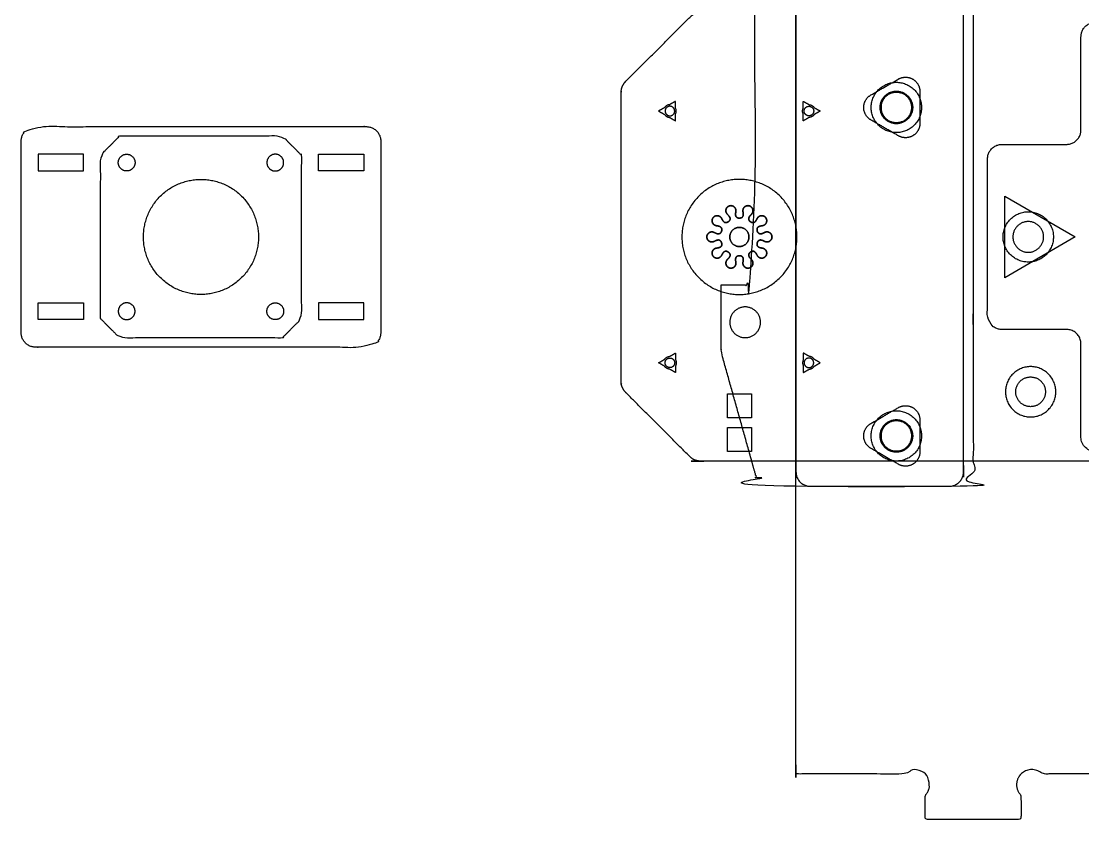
# Model space of a CAD drawing. Header units: millimetres. Extents: x -5 to 580, y 325 to 896.
# Drawn here: x -4.7 to 216.8, y 389.4 to 558 of the extents above; entities that cross this region are included whole.
import ezdxf

# ---------------------------------------------------------------- set-up
doc = ezdxf.new("R2010")
doc.units = ezdxf.units.MM
doc.header["$MEASUREMENT"] = 0
for name, color, linetype, true_color in [('Machine bed', 18, 'Continuous', 0x000000), ('Motor plates', 18, 'Continuous', 0x000000), ('X foundation', 18, 'Continuous', 0x000000), ('X plate', 18, 'Continuous', 0x000000), ('Y foundations', 18, 'Continuous', 0x000000), ('Y plates', 18, 'Continuous', 0x000000)]:
    doc.layers.add(name, color=color, linetype=linetype, true_color=true_color)

msp = doc.modelspace()

# ---------------------------------------------------------------- linework, layer by layer
at = {"layer": 'Machine bed'}
for points, weights, knots in [([(279.9, 401), (282.13, 403.23), (284.35, 401), (350, 401), (415.65, 401), (417.87, 403.23), (420.1, 401), (422.33, 398.77), (420.1, 396.55), (420.1, 394.27), (420.1, 392), (420.1, 391.5), (420.6, 391.5), (425.1, 391.5), (439.6, 391.5), (440.1, 391.5), (440.1, 392), (440.1, 394.27), (440.1, 396.55), (437.87, 398.77), (440.1, 401), (442.33, 403.23), (444.55, 401), (468.1, 401), (491.65, 401), (493.87, 403.23), (496.1, 401), (498.33, 398.77), (496.1, 396.55), (496.1, 394.27), (496.1, 392), (496.1, 391.5), (496.6, 391.5), (511.1, 391.5), (515.6, 391.5), (516.1, 391.5), (516.1, 392), (516.1, 394.27), (516.1, 396.55), (513.87, 398.77), (516.1, 401), (518.33, 403.23), (520.55, 401), (525.8, 401), (543.05, 401), (543.05, 645.5), (543.05, 890), (543.05, 893), (540.05, 893), (350, 893), (159.95, 893), (156.95, 893), (156.95, 890), (156.95, 645.5), (156.95, 401), (162.2, 401), (179.45, 401), (181.67, 403.23), (183.9, 401), (186.13, 398.77), (183.9, 396.55), (183.9, 394.27), (183.9, 392), (183.9, 391.5), (184.4, 391.5), (188.9, 391.5), (203.4, 391.5), (203.9, 391.5), (203.9, 392), (203.9, 394.27), (203.9, 396.55), (201.67, 398.77), (203.9, 401), (206.13, 403.23), (208.35, 401), (231.9, 401), (255.45, 401), (257.67, 403.23), (259.9, 401), (262.13, 398.77), (259.9, 396.55), (259.9, 394.27), (259.9, 392), (259.9, 391.5), (260.4, 391.5), (274.9, 391.5), (279.4, 391.5), (279.9, 391.5), (279.9, 392), (279.9, 394.27), (279.9, 396.55), (277.67, 398.77), (279.9, 401)], [1, 0.707106781187, 1, 1, 1, 0.707106781187, 1, 0.707106781187, 1, 1, 1, 0.707106781184, 1, 1, 1, 0.707106781187, 1, 1, 1, 0.707106781187, 1, 0.707106781187, 1, 1, 1, 0.707106781187, 1, 0.707106781187, 1, 1, 1, 0.707106781183, 1, 1, 1, 0.707106781179, 1, 1, 1, 0.707106781187, 1, 0.707106781187, 1, 1, 1, 1, 1, 0.707106781187, 1, 1, 1, 0.707106781187, 1, 1, 1, 1, 1, 0.707106781187, 1, 0.707106781187, 1, 1, 1, 0.707106781187, 1, 1, 1, 0.707106781188, 1, 1, 1, 0.707106781187, 1, 0.707106781187, 1, 1, 1, 0.707106781187, 1, 0.707106781187, 1, 1, 1, 0.707106781187, 1, 1, 1, 0.707106781181, 1, 1, 1, 0.707106781187, 1], [0, 0, 0, 4.948008, 4.948008, 112.238463, 112.238463, 117.186471, 117.186471, 122.13448, 122.13448, 122.870879, 122.870879, 123.656278, 123.656278, 129.769078, 129.769078, 130.554476, 130.554476, 131.290875, 131.290875, 136.238884, 136.238884, 141.186892, 141.186892, 232.277347, 232.277347, 237.225355, 237.225355, 242.173364, 242.173364, 242.909763, 242.909763, 243.695161, 243.695161, 249.807961, 249.807961, 250.593359, 250.593359, 251.329759, 251.329759, 256.277767, 256.277767, 261.225776, 261.225776, 271.722326, 271.722326, 701.08818, 701.08818, 705.800569, 705.800569, 1085.903215, 1085.903215, 1090.615604, 1090.615604, 1519.981457, 1519.981457, 1530.478008, 1530.478008, 1535.426016, 1535.426016, 1540.374025, 1540.374025, 1541.110424, 1541.110424, 1541.895822, 1541.895822, 1548.008622, 1548.008622, 1548.79402, 1548.79402, 1549.53042, 1549.53042, 1554.478428, 1554.478428, 1559.426437, 1559.426437, 1650.516891, 1650.516891, 1655.4649, 1655.4649, 1660.412908, 1660.412908, 1661.149308, 1661.149308, 1661.934706, 1661.934706, 1668.047506, 1668.047506, 1668.832904, 1668.832904, 1669.569304, 1669.569304, 1674.517312, 1674.517312, 1674.517312]), ([(172.58, 542.6), (171.08, 541.73), (171.08, 540), (171.08, 538.27), (172.58, 537.4), (175.45, 535.75), (178.31, 534.09), (179.81, 533.23), (181.31, 534.09), (182.81, 534.96), (182.81, 536.69), (182.81, 540), (182.81, 543.31), (182.81, 545.04), (181.31, 545.91), (179.81, 546.77), (178.31, 545.91), (175.45, 544.25), (172.58, 542.6)], [1, 0.866025403784, 1, 0.866025403784, 1, 1, 1, 0.866025403784, 1, 0.866025403784, 1, 1, 1, 0.866025403784, 1, 0.866025403784, 1, 1, 1], [0, 0, 0, 3.141593, 3.141593, 6.283185, 6.283185, 12.395289, 12.395289, 15.536881, 15.536881, 18.678474, 18.678474, 24.790578, 24.790578, 27.93217, 27.93217, 31.073763, 31.073763, 37.185866, 37.185866, 37.185866]), ([(174.5, 540), (174.5, 536.6), (177.9, 536.6), (181.3, 536.6), (181.3, 540), (181.3, 543.4), (177.9, 543.4), (174.5, 543.4), (174.5, 540)], [1, 0.707106781187, 1, 0.707106781187, 1, 0.707106781187, 1, 0.707106781187, 1], [-20.106193, -20.106193, -20.106193, -15.079645, -15.079645, -10.053096, -10.053096, -5.026548, -5.026548, 0, 0, 0]), ([(172.58, 474.1), (171.08, 473.23), (171.08, 471.5), (171.08, 469.77), (172.58, 468.9), (175.45, 467.25), (178.31, 465.59), (179.81, 464.73), (181.31, 465.59), (182.81, 466.46), (182.81, 468.19), (182.81, 471.5), (182.81, 474.81), (182.81, 476.54), (181.31, 477.41), (179.81, 478.27), (178.31, 477.41), (175.45, 475.75), (172.58, 474.1)], [1, 0.866025403784, 1, 0.866025403784, 1, 1, 1, 0.866025403784, 1, 0.866025403784, 1, 1, 1, 0.866025403784, 1, 0.866025403784, 1, 1, 1], [0, 0, 0, 3.141593, 3.141593, 6.283185, 6.283185, 12.395289, 12.395289, 15.536881, 15.536881, 18.678474, 18.678474, 24.790578, 24.790578, 27.93217, 27.93217, 31.073763, 31.073763, 37.185866, 37.185866, 37.185866]), ([(174.5, 471.5), (174.5, 468.1), (177.9, 468.1), (181.3, 468.1), (181.3, 471.5), (181.3, 474.9), (177.9, 474.9), (174.5, 474.9), (174.5, 471.5)], [1, 0.707106781187, 1, 0.707106781187, 1, 0.707106781187, 1, 0.707106781187, 1], [-20.106193, -20.106193, -20.106193, -15.079645, -15.079645, -10.053096, -10.053096, -5.026548, -5.026548, 0, 0, 0])]:
    msp.add_rational_spline(points, weights, degree=2, knots=knots, dxfattribs=at)
at = {"layer": 'Motor plates'}
for points in [[(-1.18, 526.75), (8.32, 526.75), (8.32, 530.25), (-1.18, 530.25)], [(66.82, 526.75), (57.32, 526.75), (57.32, 530.25), (66.82, 530.25)], [(-1.18, 499.25), (8.32, 499.25), (8.32, 495.75), (-1.18, 495.75)], [(66.82, 499.25), (57.32, 499.25), (57.32, 495.75), (66.82, 495.75)]]:
    msp.add_lwpolyline(points, close=True, dxfattribs=at)
for points, weights, knots in [([(-4.68, 493), (-4.68, 490), (-1.68, 490), (32.82, 490), (67.32, 490), (70.32, 490), (70.32, 493), (70.32, 513), (70.32, 533), (70.32, 536), (67.32, 536), (32.82, 536), (-1.68, 536), (-4.68, 536), (-4.68, 533), (-4.68, 513), (-4.68, 493)], [1, 0.707106781187, 1, 1, 1, 0.707106781187, 1, 1, 1, 0.707106781187, 1, 1, 1, 0.707106781187, 1, 1, 1], [0, 0, 0, 4.712389, 4.712389, 66.352389, 66.352389, 71.064778, 71.064778, 111.064778, 111.064778, 115.777167, 115.777167, 177.417167, 177.417167, 182.129556, 182.129556, 222.129556, 222.129556, 222.129556]), ([(19.07, 528.5), (19.07, 530.25), (17.32, 530.25), (15.57, 530.25), (15.57, 528.5), (15.57, 526.75), (17.32, 526.75), (19.07, 526.75), (19.07, 528.5)], [1, 0.707106781187, 1, 0.707106781187, 1, 0.707106781187, 1, 0.707106781187, 1], [0, 0, 0, 4.806637, 4.806637, 9.613274, 9.613274, 14.41991, 14.41991, 19.226547, 19.226547, 19.226547]), ([(46.57, 528.5), (46.57, 530.25), (48.32, 530.25), (50.07, 530.25), (50.07, 528.5), (50.07, 526.75), (48.32, 526.75), (46.57, 526.75), (46.57, 528.5)], [1, 0.707106781187, 1, 0.707106781187, 1, 0.707106781187, 1, 0.707106781187, 1], [0, 0, 0, 4.806637, 4.806637, 9.613274, 9.613274, 14.41991, 14.41991, 19.226547, 19.226547, 19.226547]), ([(44.82, 513), (44.82, 525), (32.82, 525), (20.82, 525), (20.82, 513), (20.82, 501), (32.82, 501), (44.82, 501), (44.82, 513)], [1, 0.707106781187, 1, 0.707106781187, 1, 0.707106781187, 1, 0.707106781187, 1], [0, 0, 0, 18.849556, 18.849556, 37.699112, 37.699112, 56.548668, 56.548668, 75.398224, 75.398224, 75.398224]), ([(19.07, 497.5), (19.07, 495.75), (17.32, 495.75), (15.57, 495.75), (15.57, 497.5), (15.57, 499.25), (17.32, 499.25), (19.07, 499.25), (19.07, 497.5)], [1, 0.707106781187, 1, 0.707106781187, 1, 0.707106781187, 1, 0.707106781187, 1], [0, 0, 0, 4.806637, 4.806637, 9.613274, 9.613274, 14.41991, 14.41991, 19.226547, 19.226547, 19.226547]), ([(46.57, 497.5), (46.57, 495.75), (48.32, 495.75), (50.07, 495.75), (50.07, 497.5), (50.07, 499.25), (48.32, 499.25), (46.57, 499.25), (46.57, 497.5)], [1, 0.707106781187, 1, 0.707106781187, 1, 0.707106781187, 1, 0.707106781187, 1], [0, 0, 0, 4.806637, 4.806637, 9.613274, 9.613274, 14.41991, 14.41991, 19.226547, 19.226547, 19.226547])]:
    msp.add_rational_spline(points, weights, degree=2, knots=knots, dxfattribs=at)
msp.add_open_spline([(11.82, 496), (11.82, 513), (11.82, 530), (13.82, 532), (15.82, 534), (32.82, 534), (49.82, 534), (51.82, 532), (53.82, 530), (53.82, 513), (53.82, 496), (51.82, 494), (49.82, 492), (32.82, 492), (15.82, 492), (13.82, 494), (11.82, 496)], degree=2, knots=[-131.970563, -131.970563, -131.970563, -104.041991, -104.041991, -98.385137, -98.385137, -70.456566, -70.456566, -64.799711, -64.799711, -36.87114, -36.87114, -31.214286, -31.214286, -3.285714, -3.285714, 2.37114, 2.37114, 2.37114], dxfattribs=at)
at = {"layer": 'X foundation'}
msp.add_lwpolyline([(215.23, 513), (200.5, 504.5), (200.5, 521.5)], close=True, dxfattribs=at)
for points, weights, knots in [([(216.41, 535.3), (216.41, 532.3), (213.41, 532.3), (206.16, 532.3), (199.92, 532.3), (196.92, 532.3), (196.92, 529.3), (196.92, 513), (196.92, 496.7), (196.92, 493.7), (199.92, 493.7), (206.16, 493.7), (213.41, 493.7), (216.41, 493.7), (216.41, 490.7), (216.41, 480.97), (216.41, 471.25), (216.41, 468.25), (219.41, 468.25), (350, 468.25), (480.59, 468.25), (483.59, 468.25), (483.59, 471.25), (483.59, 480.97), (483.59, 490.7), (483.59, 493.7), (486.59, 493.7), (493.22, 493.7), (498.85, 493.7), (501.85, 493.7), (501.85, 496.7), (501.85, 513), (501.85, 529.3), (501.85, 532.3), (498.85, 532.3), (493.22, 532.3), (486.59, 532.3), (483.59, 532.3), (483.59, 535.3), (483.59, 545.02), (483.59, 554.75), (483.59, 557.75), (480.59, 557.75), (350, 557.75), (219.41, 557.75), (216.41, 557.75), (216.41, 554.75), (216.41, 545.02), (216.41, 535.3)], [1, 0.707106781187, 1, 1, 1, 0.707106781187, 1, 1, 1, 0.707106781187, 1, 1, 1, 0.707106781187, 1, 1, 1, 0.707106781187, 1, 1, 1, 0.707106781187, 1, 1, 1, 0.707106781187, 1, 1, 1, 0.707106781187, 1, 1, 1, 0.707106781187, 1, 1, 1, 0.707106781187, 1, 1, 1, 0.707106781187, 1, 1, 1, 0.707106781187, 1, 1, 1], [0, 0, 0, 4.712389, 4.712389, 17.197475, 17.197475, 21.909864, 21.909864, 54.509864, 54.509864, 59.222253, 59.222253, 71.707339, 71.707339, 76.419728, 76.419728, 95.869728, 95.869728, 100.582117, 100.582117, 363.767945, 363.767945, 368.480334, 368.480334, 387.930334, 387.930334, 392.642723, 392.642723, 403.899809, 403.899809, 408.612198, 408.612198, 441.212198, 441.212198, 445.924587, 445.924587, 457.181673, 457.181673, 461.894062, 461.894062, 481.344062, 481.344062, 486.056451, 486.056451, 749.242279, 749.242279, 753.954668, 753.954668, 773.404668, 773.404668, 773.404668]), ([(208.61, 513), (208.61, 509.8), (205.41, 509.8), (202.21, 509.8), (202.21, 513), (202.21, 516.2), (205.41, 516.2), (208.61, 516.2), (208.61, 513)], [1, 0.707106781187, 1, 0.707106781187, 1, 0.707106781187, 1, 0.707106781187, 1], [-20.106193, -20.106193, -20.106193, -15.079645, -15.079645, -10.053096, -10.053096, -5.026548, -5.026548, 0, 0, 0])]:
    msp.add_rational_spline(points, weights, degree=2, knots=knots, dxfattribs=at)
at = {"layer": 'X plate'}
for points in [[(142.65, 480.25), (147.65, 480.25), (147.65, 475.25), (142.65, 475.25)], [(142.65, 473.25), (147.65, 473.25), (147.65, 468.25), (142.65, 468.25)]]:
    msp.add_lwpolyline(points, close=True, dxfattribs=at)
for points, weights, degree, knots in [([(136.99, 559.75), (135.75, 559.75), (134.87, 558.87), (128.12, 552.12), (121.38, 545.38), (120.5, 544.5), (120.5, 543.26), (120.5, 513), (120.5, 482.74), (120.5, 481.5), (121.38, 480.62), (128.12, 473.87), (134.87, 467.13), (135.75, 466.25), (136.99, 466.25), (350, 466.25), (563.01, 466.25), (564.25, 466.25), (565.13, 467.13), (571.87, 473.87), (578.62, 480.62), (579.5, 481.5), (579.5, 482.74), (579.5, 513), (579.5, 543.26), (579.5, 544.5), (578.62, 545.38), (571.87, 552.12), (565.13, 558.87), (564.25, 559.75), (563.01, 559.75), (350, 559.75), (136.99, 559.75)], [1, 0.923879532511, 1, 1, 1, 0.923879532511, 1, 1, 1, 0.923879532511, 1, 1, 1, 0.923879532511, 1, 1, 1, 0.923879532511, 1, 1, 1, 0.923879532511, 1, 1, 1, 0.923879532511, 1, 1, 1, 0.923879532511, 1, 1, 1], 2, [0, 0, 0, 2.356194, 2.356194, 21.43767, 21.43767, 23.793864, 23.793864, 84.308583, 84.308583, 86.664778, 86.664778, 105.746253, 105.746253, 108.102447, 108.102447, 534.117166, 534.117166, 536.473361, 536.473361, 555.554836, 555.554836, 557.91103, 557.91103, 618.425749, 618.425749, 620.781943, 620.781943, 639.863419, 639.863419, 642.219613, 642.219613, 1068.234332, 1068.234332, 1068.234332]), ([(129.55, 538.53), (128.92, 538.89), (128.29, 539.25), (128.92, 539.61), (129.55, 539.97), (129.91, 540.53), (130.57, 540.57), (131.2, 540.93), (131.83, 541.29), (131.83, 540.57), (131.83, 539.84), (131.97, 539.56), (131.97, 539.25), (131.97, 538.94), (131.83, 538.66), (131.83, 537.93), (131.83, 537.21), (131.2, 537.57), (130.57, 537.93), (129.91, 537.97), (129.55, 538.53)], [1, 1, 1, 1, 1, 0.950964988821, 1.13318802763, 1.13318802763, 1.13318802763, 1.13318802763, 1.13318802763, 1.17822017994, 1.29405832456, 1.17822017994, 1.13318802763, 1.13318802763, 1.13318802763, 1.13318802763, 1.13318802763, 0.950964988821, 1], 2, [30.697081, 30.697081, 30.697081, 34.814221, 34.814221, 38.931361, 38.931361, 42.506132, 42.506132, 46.623272, 46.623272, 50.740412, 50.740412, 52.612701, 52.612701, 54.48499, 54.48499, 58.602131, 58.602131, 62.719271, 62.719271, 66.294041, 66.294041, 66.294041]), ([(160.75, 538.53), (161.38, 538.89), (162.01, 539.25), (161.38, 539.61), (160.75, 539.97), (160.39, 540.53), (159.73, 540.57), (159.1, 540.93), (158.47, 541.29), (158.47, 540.57), (158.47, 539.84), (158.33, 539.56), (158.33, 539.25), (158.33, 538.94), (158.47, 538.66), (158.47, 537.93), (158.47, 537.21), (159.1, 537.57), (159.73, 537.93), (160.39, 537.97), (160.75, 538.53)], [1, 1, 1, 1, 1, 0.950964988821, 1.13318802763, 1.13318802763, 1.13318802763, 1.13318802763, 1.13318802763, 1.17822017994, 1.29405832456, 1.17822017994, 1.13318802763, 1.13318802763, 1.13318802763, 1.13318802763, 1.13318802763, 0.950964988821, 1], 2, [30.697081, 30.697081, 30.697081, 34.814221, 34.814221, 38.931361, 38.931361, 42.506132, 42.506132, 46.623272, 46.623272, 50.740412, 50.740412, 52.612701, 52.612701, 54.48499, 54.48499, 58.602131, 58.602131, 62.719271, 62.719271, 66.294041, 66.294041, 66.294041]), ([(129.65, 539.25), (129.65, 540.25), (130.65, 540.25), (131.65, 540.25), (131.65, 539.25), (131.65, 538.25), (130.65, 538.25), (129.65, 538.25), (129.65, 539.25)], [1, 0.707106781187, 1, 0.707106781187, 1, 0.707106781187, 1, 0.707106781187, 1], 2, [0, 0, 0, 1.570796, 1.570796, 3.141593, 3.141593, 4.712389, 4.712389, 6.283185, 6.283185, 6.283185]), ([(158.65, 539.25), (158.65, 538.25), (159.65, 538.25), (160.65, 538.25), (160.65, 539.25), (160.65, 540.25), (159.65, 540.25), (158.65, 540.25), (158.65, 539.25)], [1, 0.707106781187, 1, 0.707106781187, 1, 0.707106781187, 1, 0.707106781187, 1], 2, [0, 0, 0, 1.570796, 1.570796, 3.141593, 3.141593, 4.712389, 4.712389, 6.283185, 6.283185, 6.283185]), ([(157.15, 513), (157.15, 501), (145.15, 501), (133.15, 501), (133.15, 513), (133.15, 525), (145.15, 525), (157.15, 525), (157.15, 513)], [1, 0.707106781187, 1, 0.707106781187, 1, 0.707106781187, 1, 0.707106781187, 1], 2, [0, 0, 0, 18.849556, 18.849556, 37.699112, 37.699112, 56.548668, 56.548668, 75.398224, 75.398224, 75.398224]), ([(150.54, 513.99), (150.73, 514.06), (150.94, 514.08), (151.14, 514.05), (151.33, 513.98), (151.5, 513.86), (151.67, 513.74), (151.8, 513.59), (151.9, 513.4), (151.95, 513.2), (151.95, 513), (151.95, 512.8), (151.9, 512.6), (151.8, 512.41), (151.67, 512.26), (151.5, 512.14), (151.33, 512.02), (151.14, 511.95), (150.94, 511.92), (150.73, 511.94), (150.54, 512.01), (150.26, 512.12), (150.01, 512.32), (149.5, 512.52), (149.23, 512.35), (149.04, 512.11), (148.95, 512), (148.88, 511.87), (148.84, 511.72), (148.82, 511.58), (148.82, 511.43), (148.83, 511.13), (148.95, 510.83), (149.48, 510.69), (149.8, 510.71), (150.09, 510.63), (150.29, 510.57), (150.47, 510.47), (150.62, 510.33), (150.73, 510.15), (150.79, 509.96), (150.86, 509.77), (150.88, 509.56), (150.85, 509.36), (150.77, 509.17), (150.65, 509), (150.53, 508.84), (150.37, 508.7), (150.19, 508.61), (149.99, 508.57), (149.78, 508.57), (149.58, 508.57), (149.38, 508.63), (149.2, 508.73), (149.04, 508.87), (148.93, 509.03), (148.76, 509.28), (148.68, 509.59), (148.38, 510.06), (148.07, 510.08), (147.78, 509.99), (147.64, 509.95), (147.5, 509.89), (147.38, 509.8), (147.28, 509.69), (147.2, 509.57), (147.03, 509.32), (146.95, 509.01), (147.3, 508.59), (147.57, 508.42), (147.75, 508.18), (147.88, 508.02), (147.96, 507.83), (148, 507.63), (147.99, 507.42), (147.93, 507.23), (147.87, 507.03), (147.77, 506.85), (147.62, 506.7), (147.44, 506.6), (147.25, 506.53), (147.06, 506.47), (146.85, 506.45), (146.65, 506.49), (146.46, 506.57), (146.29, 506.69), (146.13, 506.82), (146, 506.98), (145.91, 507.16), (145.87, 507.37), (145.88, 507.57), (145.89, 507.87), (146.01, 508.17), (146.04, 508.72), (145.79, 508.92), (145.51, 509.02), (145.37, 509.07), (145.22, 509.1), (145.08, 509.1), (144.93, 509.07), (144.79, 509.02), (144.51, 508.92), (144.26, 508.72), (144.29, 508.17), (144.41, 507.87), (144.42, 507.57), (144.43, 507.37), (144.39, 507.16), (144.3, 506.98), (144.17, 506.82), (144.01, 506.69), (143.84, 506.57), (143.65, 506.49), (143.45, 506.45), (143.24, 506.47), (143.05, 506.53), (142.86, 506.6), (142.68, 506.7), (142.53, 506.85), (142.43, 507.03), (142.37, 507.23), (142.31, 507.42), (142.3, 507.63), (142.34, 507.83), (142.42, 508.02), (142.55, 508.18), (142.73, 508.42), (143, 508.59), (143.35, 509.01), (143.27, 509.32), (143.1, 509.57), (143.02, 509.69), (142.92, 509.8), (142.8, 509.89), (142.66, 509.95), (142.52, 509.99), (142.23, 510.08), (141.92, 510.06), (141.62, 509.59), (141.54, 509.28), (141.37, 509.03), (141.26, 508.87), (141.1, 508.73), (140.92, 508.63), (140.72, 508.57), (140.52, 508.57), (140.31, 508.57), (140.11, 508.61), (139.93, 508.7), (139.77, 508.84), (139.65, 509), (139.53, 509.17), (139.45, 509.36), (139.42, 509.56), (139.44, 509.77), (139.51, 509.96), (139.57, 510.15), (139.68, 510.33), (139.83, 510.47), (140.01, 510.57), (140.21, 510.63), (140.5, 510.71), (140.82, 510.69), (141.35, 510.83), (141.47, 511.13), (141.48, 511.43), (141.48, 511.58), (141.46, 511.72), (141.42, 511.87), (141.35, 512), (141.26, 512.11), (141.07, 512.35), (140.8, 512.52), (140.29, 512.32), (140.04, 512.12), (139.76, 512.01), (139.57, 511.94), (139.36, 511.92), (139.16, 511.95), (138.97, 512.02), (138.8, 512.14), (138.63, 512.26), (138.5, 512.41), (138.4, 512.6), (138.35, 512.8), (138.35, 513), (138.35, 513.2), (138.4, 513.4), (138.5, 513.59), (138.63, 513.74), (138.8, 513.86), (138.97, 513.98), (139.16, 514.05), (139.36, 514.08), (139.57, 514.06), (139.76, 513.99), (140.04, 513.88), (140.29, 513.68), (140.8, 513.48), (141.07, 513.65), (141.26, 513.89), (141.35, 514), (141.42, 514.13), (141.46, 514.28), (141.48, 514.42), (141.48, 514.57), (141.47, 514.87), (141.35, 515.17), (140.82, 515.31), (140.5, 515.29), (140.21, 515.37), (140.01, 515.43), (139.83, 515.53), (139.68, 515.67), (139.57, 515.85), (139.51, 516.04), (139.44, 516.23), (139.42, 516.44), (139.45, 516.64), (139.53, 516.83), (139.65, 517), (139.77, 517.16), (139.93, 517.3), (140.11, 517.39), (140.31, 517.43), (140.52, 517.43), (140.72, 517.43), (140.92, 517.37), (141.1, 517.27), (141.26, 517.13), (141.37, 516.97), (141.54, 516.72), (141.62, 516.41), (141.92, 515.94), (142.23, 515.92), (142.52, 516.01), (142.66, 516.05), (142.8, 516.11), (142.92, 516.2), (143.02, 516.31), (143.1, 516.43), (143.27, 516.68), (143.35, 516.99), (143, 517.41), (142.73, 517.58), (142.55, 517.82), (142.42, 517.98), (142.34, 518.17), (142.3, 518.37), (142.31, 518.58), (142.37, 518.77), (142.43, 518.97), (142.53, 519.15), (142.68, 519.3), (142.86, 519.4), (143.05, 519.47), (143.24, 519.53), (143.45, 519.55), (143.65, 519.51), (143.84, 519.43), (144.01, 519.31), (144.17, 519.18), (144.3, 519.02), (144.39, 518.84), (144.43, 518.63), (144.42, 518.43), (144.41, 518.13), (144.29, 517.83), (144.26, 517.28), (144.51, 517.08), (144.79, 516.98), (144.93, 516.93), (145.08, 516.9), (145.22, 516.9), (145.37, 516.93), (145.51, 516.98), (145.79, 517.08), (146.04, 517.28), (146.01, 517.83), (145.89, 518.13), (145.88, 518.43), (145.87, 518.63), (145.91, 518.84), (146, 519.02), (146.13, 519.18), (146.29, 519.31), (146.46, 519.43), (146.65, 519.51), (146.85, 519.55), (147.06, 519.53), (147.25, 519.47), (147.44, 519.4), (147.62, 519.3), (147.77, 519.15), (147.87, 518.97), (147.93, 518.77), (147.99, 518.58), (148, 518.37), (147.96, 518.17), (147.88, 517.98), (147.75, 517.82), (147.57, 517.58), (147.3, 517.41), (146.95, 516.99), (147.03, 516.68), (147.2, 516.43), (147.28, 516.31), (147.38, 516.2), (147.5, 516.11), (147.64, 516.05), (147.78, 516.01), (148.07, 515.92), (148.38, 515.94), (148.68, 516.41), (148.76, 516.72), (148.93, 516.97), (149.04, 517.13), (149.2, 517.27), (149.38, 517.37), (149.58, 517.43), (149.78, 517.43), (149.99, 517.43), (150.19, 517.39), (150.37, 517.3), (150.53, 517.16), (150.65, 517), (150.77, 516.83), (150.85, 516.64), (150.88, 516.44), (150.86, 516.23), (150.79, 516.04), (150.73, 515.85), (150.62, 515.67), (150.47, 515.53), (150.29, 515.43), (150.09, 515.37), (149.8, 515.29), (149.48, 515.31), (148.95, 515.17), (148.83, 514.87), (148.82, 514.57), (148.82, 514.42), (148.84, 514.28), (148.88, 514.13), (148.95, 514), (149.04, 513.89), (149.23, 513.65), (149.5, 513.48), (150.01, 513.68), (150.26, 513.88), (150.54, 513.99)], [1, 0.954804333271, 0.932206499907, 0.932206499907, 0.954804333271, 1, 0.954804333271, 0.932206499907, 0.932206499907, 0.954804333271, 1, 0.954804333271, 0.932206499907, 0.932206499907, 0.954804333271, 1, 0.954804333271, 0.932206499907, 0.932206499907, 0.954804333271, 1, 1, 1, 1, 1, 1, 0.975877048314, 0.963815572472, 0.963815572472, 0.975877048314, 1, 1, 1, 1, 1, 1, 0.954804333271, 0.932206499907, 0.932206499907, 0.954804333271, 1, 0.954804333271, 0.932206499907, 0.932206499907, 0.954804333271, 1, 0.954804333271, 0.932206499907, 0.932206499907, 0.954804333271, 1, 0.954804333271, 0.932206499907, 0.932206499907, 0.954804333271, 1, 1, 1, 1, 1, 1, 0.975877048314, 0.963815572472, 0.963815572472, 0.975877048314, 1, 1, 1, 1, 1, 1, 0.954804333271, 0.932206499907, 0.932206499907, 0.954804333271, 1, 0.954804333271, 0.932206499907, 0.932206499907, 0.954804333271, 1, 0.954804333271, 0.932206499907, 0.932206499907, 0.954804333271, 1, 0.954804333271, 0.932206499907, 0.932206499907, 0.954804333271, 1, 1, 1, 1, 1, 1, 0.975877048314, 0.963815572472, 0.963815572472, 0.975877048314, 1, 1, 1, 1, 1, 1, 0.954804333271, 0.932206499907, 0.932206499907, 0.954804333271, 1, 0.954804333271, 0.932206499907, 0.932206499907, 0.954804333271, 1, 0.954804333271, 0.932206499907, 0.932206499907, 0.954804333271, 1, 0.954804333271, 0.932206499907, 0.932206499907, 0.954804333271, 1, 1, 1, 1, 1, 1, 0.975877048314, 0.963815572472, 0.963815572472, 0.975877048314, 1, 1, 1, 1, 1, 1, 0.954804333271, 0.932206499907, 0.932206499907, 0.954804333271, 1, 0.954804333271, 0.932206499907, 0.932206499907, 0.954804333271, 1, 0.954804333271, 0.932206499907, 0.932206499907, 0.954804333271, 1, 0.954804333271, 0.932206499907, 0.932206499907, 0.954804333271, 1, 1, 1, 1, 1, 1, 0.975877048314, 0.963815572472, 0.963815572472, 0.975877048314, 1, 1, 1, 1, 1, 1, 0.954804333271, 0.932206499907, 0.932206499907, 0.954804333271, 1, 0.954804333271, 0.932206499907, 0.932206499907, 0.954804333271, 1, 0.954804333271, 0.932206499907, 0.932206499907, 0.954804333271, 1, 0.954804333271, 0.932206499907, 0.932206499907, 0.954804333271, 1, 1, 1, 1, 1, 1, 0.975877048314, 0.963815572472, 0.963815572472, 0.975877048314, 1, 1, 1, 1, 1, 1, 0.954804333271, 0.932206499907, 0.932206499907, 0.954804333271, 1, 0.954804333271, 0.932206499907, 0.932206499907, 0.954804333271, 1, 0.954804333271, 0.932206499907, 0.932206499907, 0.954804333271, 1, 0.954804333271, 0.932206499907, 0.932206499907, 0.954804333271, 1, 1, 1, 1, 1, 1, 0.975877048314, 0.963815572472, 0.963815572472, 0.975877048314, 1, 1, 1, 1, 1, 1, 0.954804333271, 0.932206499907, 0.932206499907, 0.954804333271, 1, 0.954804333271, 0.932206499907, 0.932206499907, 0.954804333271, 1, 0.954804333271, 0.932206499907, 0.932206499907, 0.954804333271, 1, 0.954804333271, 0.932206499907, 0.932206499907, 0.954804333271, 1, 1, 1, 1, 1, 1, 0.975877048314, 0.963815572472, 0.963815572472, 0.975877048314, 1, 1, 1, 1, 1, 1, 0.954804333271, 0.932206499907, 0.932206499907, 0.954804333271, 1, 0.954804333271, 0.932206499907, 0.932206499907, 0.954804333271, 1, 0.954804333271, 0.932206499907, 0.932206499907, 0.954804333271, 1, 0.954804333271, 0.932206499907, 0.932206499907, 0.954804333271, 1, 1, 1, 1, 1, 1, 0.975877048314, 0.963815572472, 0.963815572472, 0.975877048314, 1, 1, 1, 1, 1, 1, 0.954804333271, 0.932206499907, 0.932206499907, 0.954804333271, 1, 0.954804333271, 0.932206499907, 0.932206499907, 0.954804333271, 1, 0.954804333271, 0.932206499907, 0.932206499907, 0.954804333271, 1, 0.954804333271, 0.932206499907, 0.932206499907, 0.954804333271, 1, 1, 1, 1, 1, 1, 0.975877048314, 0.963815572472, 0.963815572472, 0.975877048314, 1, 1, 1, 1, 1, 1], 5, [2.733038, 2.733038, 2.733038, 2.733038, 2.733038, 2.733038, 3.740966, 3.740966, 3.740966, 3.740966, 3.740966, 4.748894, 4.748894, 4.748894, 4.748894, 4.748894, 5.756821, 5.756821, 5.756821, 5.756821, 5.756821, 6.764749, 6.764749, 6.764749, 6.764749, 6.764749, 7.764749, 7.764749, 7.764749, 7.764749, 7.764749, 8.497787, 8.497787, 8.497787, 8.497787, 8.497787, 9.497787, 9.497787, 9.497787, 9.497787, 9.497787, 10.505715, 10.505715, 10.505715, 10.505715, 10.505715, 11.513642, 11.513642, 11.513642, 11.513642, 11.513642, 12.52157, 12.52157, 12.52157, 12.52157, 12.52157, 13.529498, 13.529498, 13.529498, 13.529498, 13.529498, 14.529498, 14.529498, 14.529498, 14.529498, 14.529498, 15.262536, 15.262536, 15.262536, 15.262536, 15.262536, 16.262536, 16.262536, 16.262536, 16.262536, 16.262536, 17.270464, 17.270464, 17.270464, 17.270464, 17.270464, 18.278391, 18.278391, 18.278391, 18.278391, 18.278391, 19.286319, 19.286319, 19.286319, 19.286319, 19.286319, 20.294247, 20.294247, 20.294247, 20.294247, 20.294247, 21.294247, 21.294247, 21.294247, 21.294247, 21.294247, 22.027285, 22.027285, 22.027285, 22.027285, 22.027285, 23.027285, 23.027285, 23.027285, 23.027285, 23.027285, 24.035213, 24.035213, 24.035213, 24.035213, 24.035213, 25.04314, 25.04314, 25.04314, 25.04314, 25.04314, 26.051068, 26.051068, 26.051068, 26.051068, 26.051068, 27.058995, 27.058995, 27.058995, 27.058995, 27.058995, 28.058995, 28.058995, 28.058995, 28.058995, 28.058995, 28.792034, 28.792034, 28.792034, 28.792034, 28.792034, 29.792034, 29.792034, 29.792034, 29.792034, 29.792034, 30.799961, 30.799961, 30.799961, 30.799961, 30.799961, 31.807889, 31.807889, 31.807889, 31.807889, 31.807889, 32.815817, 32.815817, 32.815817, 32.815817, 32.815817, 33.823744, 33.823744, 33.823744, 33.823744, 33.823744, 34.823744, 34.823744, 34.823744, 34.823744, 34.823744, 35.556783, 35.556783, 35.556783, 35.556783, 35.556783, 36.556783, 36.556783, 36.556783, 36.556783, 36.556783, 37.56471, 37.56471, 37.56471, 37.56471, 37.56471, 38.572638, 38.572638, 38.572638, 38.572638, 38.572638, 39.580566, 39.580566, 39.580566, 39.580566, 39.580566, 40.588493, 40.588493, 40.588493, 40.588493, 40.588493, 41.588493, 41.588493, 41.588493, 41.588493, 41.588493, 42.321531, 42.321531, 42.321531, 42.321531, 42.321531, 43.321531, 43.321531, 43.321531, 43.321531, 43.321531, 44.329459, 44.329459, 44.329459, 44.329459, 44.329459, 45.337387, 45.337387, 45.337387, 45.337387, 45.337387, 46.345314, 46.345314, 46.345314, 46.345314, 46.345314, 47.353242, 47.353242, 47.353242, 47.353242, 47.353242, 48.353242, 48.353242, 48.353242, 48.353242, 48.353242, 49.08628, 49.08628, 49.08628, 49.08628, 49.08628, 50.08628, 50.08628, 50.08628, 50.08628, 50.08628, 51.094208, 51.094208, 51.094208, 51.094208, 51.094208, 52.102136, 52.102136, 52.102136, 52.102136, 52.102136, 53.110063, 53.110063, 53.110063, 53.110063, 53.110063, 54.117991, 54.117991, 54.117991, 54.117991, 54.117991, 55.117991, 55.117991, 55.117991, 55.117991, 55.117991, 55.851029, 55.851029, 55.851029, 55.851029, 55.851029, 56.851029, 56.851029, 56.851029, 56.851029, 56.851029, 57.858957, 57.858957, 57.858957, 57.858957, 57.858957, 58.866884, 58.866884, 58.866884, 58.866884, 58.866884, 59.874812, 59.874812, 59.874812, 59.874812, 59.874812, 60.88274, 60.88274, 60.88274, 60.88274, 60.88274, 61.88274, 61.88274, 61.88274, 61.88274, 61.88274, 62.615778, 62.615778, 62.615778, 62.615778, 62.615778, 63.615778, 63.615778, 63.615778, 63.615778, 63.615778, 64.623706, 64.623706, 64.623706, 64.623706, 64.623706, 65.631633, 65.631633, 65.631633, 65.631633, 65.631633, 66.639561, 66.639561, 66.639561, 66.639561, 66.639561, 67.647489, 67.647489, 67.647489, 67.647489, 67.647489, 68.647489, 68.647489, 68.647489, 68.647489, 68.647489, 69.380527, 69.380527, 69.380527, 69.380527, 69.380527, 70.380527, 70.380527, 70.380527, 70.380527, 70.380527, 70.380527]), ([(200.16, 513), (200.16, 507.75), (205.41, 507.75), (210.66, 507.75), (210.66, 513), (210.66, 518.25), (205.41, 518.25), (200.16, 518.25), (200.16, 513)], [1, 0.707106781187, 1, 0.707106781187, 1, 0.707106781187, 1, 0.707106781187, 1], 2, [0, 0, 0, 8.246681, 8.246681, 16.493361, 16.493361, 24.740042, 24.740042, 32.986723, 32.986723, 32.986723]), ([(208.61, 513), (208.61, 509.8), (205.41, 509.8), (202.21, 509.8), (202.21, 513), (202.21, 516.2), (205.41, 516.2), (208.61, 516.2), (208.61, 513)], [1, 0.707106781187, 1, 0.707106781187, 1, 0.707106781187, 1, 0.707106781187, 1], 2, [-20.106193, -20.106193, -20.106193, -15.079645, -15.079645, -10.053096, -10.053096, -5.026548, -5.026548, 0, 0, 0]), ([(145.15, 511), (143.15, 511), (143.15, 513), (143.15, 515), (145.15, 515), (147.15, 515), (147.15, 513), (147.15, 511), (145.15, 511)], [1, 0.707106781187, 1, 0.707106781187, 1, 0.707106781187, 1, 0.707106781187, 1], 2, [0, 0, 0, 3.141593, 3.141593, 6.283185, 6.283185, 9.424778, 9.424778, 12.566371, 12.566371, 12.566371]), ([(129.55, 487.47), (128.92, 487.11), (128.29, 486.75), (128.92, 486.39), (129.55, 486.03), (129.91, 485.47), (130.57, 485.43), (131.2, 485.07), (131.83, 484.71), (131.83, 485.43), (131.83, 486.16), (131.97, 486.44), (131.97, 486.75), (131.97, 487.06), (131.83, 487.34), (131.83, 488.07), (131.83, 488.79), (131.2, 488.43), (130.57, 488.07), (129.91, 488.03), (129.55, 487.47)], [1, 1, 1, 1, 1, 0.950964988821, 1.13318802763, 1.13318802763, 1.13318802763, 1.13318802763, 1.13318802763, 1.17822017994, 1.29405832456, 1.17822017994, 1.13318802763, 1.13318802763, 1.13318802763, 1.13318802763, 1.13318802763, 0.950964988821, 1], 2, [30.697081, 30.697081, 30.697081, 34.814221, 34.814221, 38.931361, 38.931361, 42.506132, 42.506132, 46.623272, 46.623272, 50.740412, 50.740412, 52.612701, 52.612701, 54.48499, 54.48499, 58.602131, 58.602131, 62.719271, 62.719271, 66.294041, 66.294041, 66.294041]), ([(131.65, 486.75), (131.65, 487.75), (130.65, 487.75), (129.65, 487.75), (129.65, 486.75), (129.65, 485.75), (130.65, 485.75), (131.65, 485.75), (131.65, 486.75)], [1, 0.707106781187, 1, 0.707106781187, 1, 0.707106781187, 1, 0.707106781187, 1], 2, [0, 0, 0, 1.570796, 1.570796, 3.141593, 3.141593, 4.712389, 4.712389, 6.283185, 6.283185, 6.283185]), ([(160.75, 487.47), (161.38, 487.11), (162.01, 486.75), (161.38, 486.39), (160.75, 486.03), (160.39, 485.47), (159.73, 485.43), (159.1, 485.07), (158.47, 484.71), (158.47, 485.43), (158.47, 486.16), (158.33, 486.44), (158.33, 486.75), (158.33, 487.06), (158.47, 487.34), (158.47, 488.07), (158.47, 488.79), (159.1, 488.43), (159.73, 488.07), (160.39, 488.03), (160.75, 487.47)], [1, 1, 1, 1, 1, 0.950964988821, 1.13318802763, 1.13318802763, 1.13318802763, 1.13318802763, 1.13318802763, 1.17822017994, 1.29405832456, 1.17822017994, 1.13318802763, 1.13318802763, 1.13318802763, 1.13318802763, 1.13318802763, 0.950964988821, 1], 2, [30.697081, 30.697081, 30.697081, 34.814221, 34.814221, 38.931361, 38.931361, 42.506132, 42.506132, 46.623272, 46.623272, 50.740412, 50.740412, 52.612701, 52.612701, 54.48499, 54.48499, 58.602131, 58.602131, 62.719271, 62.719271, 66.294041, 66.294041, 66.294041]), ([(160.65, 486.75), (160.65, 485.75), (159.65, 485.75), (158.65, 485.75), (158.65, 486.75), (158.65, 487.75), (159.65, 487.75), (160.65, 487.75), (160.65, 486.75)], [1, 0.707106781187, 1, 0.707106781187, 1, 0.707106781187, 1, 0.707106781187, 1], 2, [0, 0, 0, 1.570796, 1.570796, 3.141593, 3.141593, 4.712389, 4.712389, 6.283185, 6.283185, 6.283185]), ([(200.65, 480.7), (200.65, 485.95), (205.9, 485.95), (211.15, 485.95), (211.15, 480.7), (211.15, 475.45), (205.9, 475.45), (200.65, 475.45), (200.65, 480.7)], [1, 0.707106781187, 1, 0.707106781187, 1, 0.707106781187, 1, 0.707106781187, 1], 2, [0, 0, 0, 8.246681, 8.246681, 16.493361, 16.493361, 24.740042, 24.740042, 32.986723, 32.986723, 32.986723]), ([(205.9, 477.6), (209, 477.6), (209, 480.7), (209, 483.8), (205.9, 483.8), (202.8, 483.8), (202.8, 480.7), (202.8, 477.6), (205.9, 477.6)], [1, 0.707106781187, 1, 0.707106781187, 1, 0.707106781187, 1, 0.707106781187, 1], 2, [-20.106193, -20.106193, -20.106193, -15.079645, -15.079645, -10.053096, -10.053096, -5.026548, -5.026548, 0, 0, 0])]:
    msp.add_rational_spline(points, weights, degree=degree, knots=knots, dxfattribs=at)
at = {"layer": 'Y foundations'}
for points, weights, knots in [([(159.95, 893), (174.42, 893), (188.9, 893), (191.9, 893), (191.9, 890), (191.9, 677), (191.9, 464), (191.9, 461), (188.9, 461), (174.42, 461), (159.95, 461), (156.95, 461), (156.95, 464), (156.95, 677), (156.95, 890), (156.95, 893), (159.95, 893)], [1, 1, 1, 0.707106781187, 1, 1, 1, 0.707106781187, 1, 1, 1, 0.707106781186, 1, 1, 1, 0.707106781187, 1], [-459.663712, -459.663712, -459.663712, -430.712389, -430.712389, -426, -426, 0, 0, 4.712389, 4.712389, 33.663712, 33.663712, 38.376101, 38.376101, 464.376101, 464.376101, 469.08849, 469.08849, 469.08849]), ([(174.7, 540), (174.7, 536.8), (177.9, 536.8), (181.1, 536.8), (181.1, 540), (181.1, 543.2), (177.9, 543.2), (174.7, 543.2), (174.7, 540)], [1, 0.707106781187, 1, 0.707106781187, 1, 0.707106781187, 1, 0.707106781187, 1], [-20.106193, -20.106193, -20.106193, -15.079645, -15.079645, -10.053096, -10.053096, -5.026548, -5.026548, 0, 0, 0]), ([(174.7, 471.5), (174.7, 468.3), (177.9, 468.3), (181.1, 468.3), (181.1, 471.5), (181.1, 474.7), (177.9, 474.7), (174.7, 474.7), (174.7, 471.5)], [1, 0.707106781187, 1, 0.707106781187, 1, 0.707106781187, 1, 0.707106781187, 1], [-20.106193, -20.106193, -20.106193, -15.079645, -15.079645, -10.053096, -10.053096, -5.026548, -5.026548, 0, 0, 0])]:
    msp.add_rational_spline(points, weights, degree=2, knots=knots, dxfattribs=at)
at = {"layer": 'Y plates'}
for points, weights, degree, knots in [([(141.35, 503), (141.35, 496.41), (141.35, 489.83), (141.35, 489), (141.57, 488.21), (145.08, 475.7), (148.59, 463.19), (149.2, 461), (151.48, 461), (170.19, 461), (190.95, 461), (193.95, 461), (193.95, 464), (193.95, 677), (193.95, 890), (193.95, 893), (190.95, 893), (170.55, 893), (151.4, 893), (148.4, 893), (148.4, 890), (148.4, 696.5), (148.4, 503), (145.28, 503), (141.35, 503)], [1, 1, 1, 0.990672060734, 1, 1, 1, 0.796866700146, 1, 1, 1, 0.707106781186, 1, 1, 1, 0.707106781186, 1, 1, 1, 0.707106781186, 1, 1, 1, 1, 1], 2, [833.850437, 833.850437, 833.850437, 847.025133, 847.025133, 848.665448, 848.665448, 874.646991, 874.646991, 878.539223, 878.539223, 879.41569, 879.41569, 884.128079, 884.128079, 1310.128079, 1310.128079, 1314.840468, 1314.840468, 1315.699942, 1315.699942, 1320.412331, 1320.412331, 1707.411008, 1707.411008, 1715.262768, 1715.262768, 1715.262768]), ([(172.65, 540), (172.65, 534.75), (177.9, 534.75), (183.15, 534.75), (183.15, 540), (183.15, 545.25), (177.9, 545.25), (172.65, 545.25), (172.65, 540)], [1, 0.707106781187, 1, 0.707106781187, 1, 0.707106781187, 1, 0.707106781187, 1], 2, [-32.986723, -32.986723, -32.986723, -24.740042, -24.740042, -16.493361, -16.493361, -8.246681, -8.246681, 0, 0, 0]), ([(174.7, 540), (174.7, 543.2), (177.9, 543.2), (181.1, 543.2), (181.1, 540), (181.1, 536.8), (177.9, 536.8), (174.7, 536.8), (174.7, 540)], [1, 0.707106781187, 1, 0.707106781187, 1, 0.707106781187, 1, 0.707106781187, 1], 2, [0, 0, 0, 5.026548, 5.026548, 10.053096, 10.053096, 15.079645, 15.079645, 20.106193, 20.106193, 20.106193]), ([(150.54, 512.01), (150.73, 511.94), (150.94, 511.92), (151.14, 511.95), (151.33, 512.02), (151.5, 512.14), (151.67, 512.26), (151.8, 512.41), (151.9, 512.6), (151.95, 512.8), (151.95, 513), (151.95, 513.2), (151.9, 513.4), (151.8, 513.59), (151.67, 513.74), (151.5, 513.86), (151.33, 513.98), (151.14, 514.05), (150.94, 514.08), (150.73, 514.06), (150.54, 513.99), (150.26, 513.88), (150.01, 513.68), (149.5, 513.48), (149.23, 513.65), (149.04, 513.89), (148.95, 514), (148.88, 514.13), (148.84, 514.28), (148.82, 514.42), (148.82, 514.57), (148.83, 514.87), (148.95, 515.17), (149.48, 515.31), (149.8, 515.29), (150.09, 515.37), (150.29, 515.43), (150.47, 515.53), (150.62, 515.67), (150.73, 515.85), (150.79, 516.04), (150.86, 516.23), (150.88, 516.44), (150.85, 516.64), (150.77, 516.83), (150.65, 517), (150.53, 517.16), (150.37, 517.3), (150.19, 517.39), (149.99, 517.43), (149.78, 517.43), (149.58, 517.43), (149.38, 517.37), (149.2, 517.27), (149.04, 517.13), (148.93, 516.97), (148.76, 516.72), (148.68, 516.41), (148.38, 515.94), (148.07, 515.92), (147.78, 516.01), (147.64, 516.05), (147.5, 516.11), (147.38, 516.2), (147.28, 516.31), (147.2, 516.43), (147.03, 516.68), (146.95, 516.99), (147.3, 517.41), (147.57, 517.58), (147.75, 517.82), (147.88, 517.98), (147.96, 518.17), (148, 518.37), (147.99, 518.58), (147.93, 518.77), (147.87, 518.97), (147.77, 519.15), (147.62, 519.3), (147.44, 519.4), (147.25, 519.47), (147.06, 519.53), (146.85, 519.55), (146.65, 519.51), (146.46, 519.43), (146.29, 519.31), (146.13, 519.18), (146, 519.02), (145.91, 518.84), (145.87, 518.63), (145.88, 518.43), (145.89, 518.13), (146.01, 517.83), (146.04, 517.28), (145.79, 517.08), (145.51, 516.98), (145.37, 516.93), (145.22, 516.9), (145.08, 516.9), (144.93, 516.93), (144.79, 516.98), (144.51, 517.08), (144.26, 517.28), (144.29, 517.83), (144.41, 518.13), (144.42, 518.43), (144.43, 518.63), (144.39, 518.84), (144.3, 519.02), (144.17, 519.18), (144.01, 519.31), (143.84, 519.43), (143.65, 519.51), (143.45, 519.55), (143.24, 519.53), (143.05, 519.47), (142.86, 519.4), (142.68, 519.3), (142.53, 519.15), (142.43, 518.97), (142.37, 518.77), (142.31, 518.58), (142.3, 518.37), (142.34, 518.17), (142.42, 517.98), (142.55, 517.82), (142.73, 517.58), (143, 517.41), (143.35, 516.99), (143.27, 516.68), (143.1, 516.43), (143.02, 516.31), (142.92, 516.2), (142.8, 516.11), (142.66, 516.05), (142.52, 516.01), (142.23, 515.92), (141.92, 515.94), (141.62, 516.41), (141.54, 516.72), (141.37, 516.97), (141.26, 517.13), (141.1, 517.27), (140.92, 517.37), (140.72, 517.43), (140.52, 517.43), (140.31, 517.43), (140.11, 517.39), (139.93, 517.3), (139.77, 517.16), (139.65, 517), (139.53, 516.83), (139.45, 516.64), (139.42, 516.44), (139.44, 516.23), (139.51, 516.04), (139.57, 515.85), (139.68, 515.67), (139.83, 515.53), (140.01, 515.43), (140.21, 515.37), (140.5, 515.29), (140.82, 515.31), (141.35, 515.17), (141.47, 514.87), (141.48, 514.57), (141.48, 514.42), (141.46, 514.28), (141.42, 514.13), (141.35, 514), (141.26, 513.89), (141.07, 513.65), (140.8, 513.48), (140.29, 513.68), (140.04, 513.88), (139.76, 513.99), (139.57, 514.06), (139.36, 514.08), (139.16, 514.05), (138.97, 513.98), (138.8, 513.86), (138.63, 513.74), (138.5, 513.59), (138.4, 513.4), (138.35, 513.2), (138.35, 513), (138.35, 512.8), (138.4, 512.6), (138.5, 512.41), (138.63, 512.26), (138.8, 512.14), (138.97, 512.02), (139.16, 511.95), (139.36, 511.92), (139.57, 511.94), (139.76, 512.01), (140.04, 512.12), (140.29, 512.32), (140.8, 512.52), (141.07, 512.35), (141.26, 512.11), (141.35, 512), (141.42, 511.87), (141.46, 511.72), (141.48, 511.58), (141.48, 511.43), (141.47, 511.13), (141.35, 510.83), (140.82, 510.69), (140.5, 510.71), (140.21, 510.63), (140.01, 510.57), (139.83, 510.47), (139.68, 510.33), (139.57, 510.15), (139.51, 509.96), (139.44, 509.77), (139.42, 509.56), (139.45, 509.36), (139.53, 509.17), (139.65, 509), (139.77, 508.84), (139.93, 508.7), (140.11, 508.61), (140.31, 508.57), (140.52, 508.57), (140.72, 508.57), (140.92, 508.63), (141.1, 508.73), (141.26, 508.87), (141.37, 509.03), (141.54, 509.28), (141.62, 509.59), (141.92, 510.06), (142.23, 510.08), (142.52, 509.99), (142.66, 509.95), (142.8, 509.89), (142.92, 509.8), (143.02, 509.69), (143.1, 509.57), (143.27, 509.32), (143.35, 509.01), (143, 508.59), (142.73, 508.42), (142.55, 508.18), (142.42, 508.02), (142.34, 507.83), (142.3, 507.63), (142.31, 507.42), (142.37, 507.23), (142.43, 507.03), (142.53, 506.85), (142.68, 506.7), (142.86, 506.6), (143.05, 506.53), (143.24, 506.47), (143.45, 506.45), (143.65, 506.49), (143.84, 506.57), (144.01, 506.69), (144.17, 506.82), (144.3, 506.98), (144.39, 507.16), (144.43, 507.37), (144.42, 507.57), (144.41, 507.87), (144.29, 508.17), (144.26, 508.72), (144.51, 508.92), (144.79, 509.02), (144.93, 509.07), (145.08, 509.1), (145.22, 509.1), (145.37, 509.07), (145.51, 509.02), (145.79, 508.92), (146.04, 508.72), (146.01, 508.17), (145.89, 507.87), (145.88, 507.57), (145.87, 507.37), (145.91, 507.16), (146, 506.98), (146.13, 506.82), (146.29, 506.69), (146.46, 506.57), (146.65, 506.49), (146.85, 506.45), (147.06, 506.47), (147.25, 506.53), (147.44, 506.6), (147.62, 506.7), (147.77, 506.85), (147.87, 507.03), (147.93, 507.23), (147.99, 507.42), (148, 507.63), (147.96, 507.83), (147.88, 508.02), (147.75, 508.18), (147.57, 508.42), (147.3, 508.59), (146.95, 509.01), (147.03, 509.32), (147.2, 509.57), (147.28, 509.69), (147.38, 509.8), (147.5, 509.89), (147.64, 509.95), (147.78, 509.99), (148.07, 510.08), (148.38, 510.06), (148.68, 509.59), (148.76, 509.28), (148.93, 509.03), (149.04, 508.87), (149.2, 508.73), (149.38, 508.63), (149.58, 508.57), (149.78, 508.57), (149.99, 508.57), (150.19, 508.61), (150.37, 508.7), (150.53, 508.84), (150.65, 509), (150.77, 509.17), (150.85, 509.36), (150.88, 509.56), (150.86, 509.77), (150.79, 509.96), (150.73, 510.15), (150.62, 510.33), (150.47, 510.47), (150.29, 510.57), (150.09, 510.63), (149.8, 510.71), (149.48, 510.69), (148.95, 510.83), (148.83, 511.13), (148.82, 511.43), (148.82, 511.58), (148.84, 511.72), (148.88, 511.87), (148.95, 512), (149.04, 512.11), (149.23, 512.35), (149.5, 512.52), (150.01, 512.32), (150.26, 512.12), (150.54, 512.01)], [1, 0.954804333271, 0.932206499907, 0.932206499907, 0.954804333271, 1, 0.954804333271, 0.932206499907, 0.932206499907, 0.954804333271, 1, 0.954804333271, 0.932206499907, 0.932206499907, 0.954804333271, 1, 0.954804333271, 0.932206499907, 0.932206499907, 0.954804333271, 1, 1, 1, 1, 1, 1, 0.975877048314, 0.963815572472, 0.963815572472, 0.975877048314, 1, 1, 1, 1, 1, 1, 0.954804333271, 0.932206499907, 0.932206499907, 0.954804333271, 1, 0.954804333271, 0.932206499907, 0.932206499907, 0.954804333271, 1, 0.954804333271, 0.932206499907, 0.932206499907, 0.954804333271, 1, 0.954804333271, 0.932206499907, 0.932206499907, 0.954804333271, 1, 1, 1, 1, 1, 1, 0.975877048314, 0.963815572472, 0.963815572472, 0.975877048314, 1, 1, 1, 1, 1, 1, 0.954804333271, 0.932206499907, 0.932206499907, 0.954804333271, 1, 0.954804333271, 0.932206499907, 0.932206499907, 0.954804333271, 1, 0.954804333271, 0.932206499907, 0.932206499907, 0.954804333271, 1, 0.954804333271, 0.932206499907, 0.932206499907, 0.954804333271, 1, 1, 1, 1, 1, 1, 0.975877048314, 0.963815572472, 0.963815572472, 0.975877048314, 1, 1, 1, 1, 1, 1, 0.954804333271, 0.932206499907, 0.932206499907, 0.954804333271, 1, 0.954804333271, 0.932206499907, 0.932206499907, 0.954804333271, 1, 0.954804333271, 0.932206499907, 0.932206499907, 0.954804333271, 1, 0.954804333271, 0.932206499907, 0.932206499907, 0.954804333271, 1, 1, 1, 1, 1, 1, 0.975877048314, 0.963815572472, 0.963815572472, 0.975877048314, 1, 1, 1, 1, 1, 1, 0.954804333271, 0.932206499907, 0.932206499907, 0.954804333271, 1, 0.954804333271, 0.932206499907, 0.932206499907, 0.954804333271, 1, 0.954804333271, 0.932206499907, 0.932206499907, 0.954804333271, 1, 0.954804333271, 0.932206499907, 0.932206499907, 0.954804333271, 1, 1, 1, 1, 1, 1, 0.975877048314, 0.963815572472, 0.963815572472, 0.975877048314, 1, 1, 1, 1, 1, 1, 0.954804333271, 0.932206499907, 0.932206499907, 0.954804333271, 1, 0.954804333271, 0.932206499907, 0.932206499907, 0.954804333271, 1, 0.954804333271, 0.932206499907, 0.932206499907, 0.954804333271, 1, 0.954804333271, 0.932206499907, 0.932206499907, 0.954804333271, 1, 1, 1, 1, 1, 1, 0.975877048314, 0.963815572472, 0.963815572472, 0.975877048314, 1, 1, 1, 1, 1, 1, 0.954804333271, 0.932206499907, 0.932206499907, 0.954804333271, 1, 0.954804333271, 0.932206499907, 0.932206499907, 0.954804333271, 1, 0.954804333271, 0.932206499907, 0.932206499907, 0.954804333271, 1, 0.954804333271, 0.932206499907, 0.932206499907, 0.954804333271, 1, 1, 1, 1, 1, 1, 0.975877048314, 0.963815572472, 0.963815572472, 0.975877048314, 1, 1, 1, 1, 1, 1, 0.954804333271, 0.932206499907, 0.932206499907, 0.954804333271, 1, 0.954804333271, 0.932206499907, 0.932206499907, 0.954804333271, 1, 0.954804333271, 0.932206499907, 0.932206499907, 0.954804333271, 1, 0.954804333271, 0.932206499907, 0.932206499907, 0.954804333271, 1, 1, 1, 1, 1, 1, 0.975877048314, 0.963815572472, 0.963815572472, 0.975877048314, 1, 1, 1, 1, 1, 1, 0.954804333271, 0.932206499907, 0.932206499907, 0.954804333271, 1, 0.954804333271, 0.932206499907, 0.932206499907, 0.954804333271, 1, 0.954804333271, 0.932206499907, 0.932206499907, 0.954804333271, 1, 0.954804333271, 0.932206499907, 0.932206499907, 0.954804333271, 1, 1, 1, 1, 1, 1, 0.975877048314, 0.963815572472, 0.963815572472, 0.975877048314, 1, 1, 1, 1, 1, 1, 0.954804333271, 0.932206499907, 0.932206499907, 0.954804333271, 1, 0.954804333271, 0.932206499907, 0.932206499907, 0.954804333271, 1, 0.954804333271, 0.932206499907, 0.932206499907, 0.954804333271, 1, 0.954804333271, 0.932206499907, 0.932206499907, 0.954804333271, 1, 1, 1, 1, 1, 1, 0.975877048314, 0.963815572472, 0.963815572472, 0.975877048314, 1, 1, 1, 1, 1, 1], 5, [2.733038, 2.733038, 2.733038, 2.733038, 2.733038, 2.733038, 3.740966, 3.740966, 3.740966, 3.740966, 3.740966, 4.748894, 4.748894, 4.748894, 4.748894, 4.748894, 5.756821, 5.756821, 5.756821, 5.756821, 5.756821, 6.764749, 6.764749, 6.764749, 6.764749, 6.764749, 7.764749, 7.764749, 7.764749, 7.764749, 7.764749, 8.497787, 8.497787, 8.497787, 8.497787, 8.497787, 9.497787, 9.497787, 9.497787, 9.497787, 9.497787, 10.505715, 10.505715, 10.505715, 10.505715, 10.505715, 11.513642, 11.513642, 11.513642, 11.513642, 11.513642, 12.52157, 12.52157, 12.52157, 12.52157, 12.52157, 13.529498, 13.529498, 13.529498, 13.529498, 13.529498, 14.529498, 14.529498, 14.529498, 14.529498, 14.529498, 15.262536, 15.262536, 15.262536, 15.262536, 15.262536, 16.262536, 16.262536, 16.262536, 16.262536, 16.262536, 17.270464, 17.270464, 17.270464, 17.270464, 17.270464, 18.278391, 18.278391, 18.278391, 18.278391, 18.278391, 19.286319, 19.286319, 19.286319, 19.286319, 19.286319, 20.294247, 20.294247, 20.294247, 20.294247, 20.294247, 21.294247, 21.294247, 21.294247, 21.294247, 21.294247, 22.027285, 22.027285, 22.027285, 22.027285, 22.027285, 23.027285, 23.027285, 23.027285, 23.027285, 23.027285, 24.035213, 24.035213, 24.035213, 24.035213, 24.035213, 25.04314, 25.04314, 25.04314, 25.04314, 25.04314, 26.051068, 26.051068, 26.051068, 26.051068, 26.051068, 27.058995, 27.058995, 27.058995, 27.058995, 27.058995, 28.058995, 28.058995, 28.058995, 28.058995, 28.058995, 28.792034, 28.792034, 28.792034, 28.792034, 28.792034, 29.792034, 29.792034, 29.792034, 29.792034, 29.792034, 30.799961, 30.799961, 30.799961, 30.799961, 30.799961, 31.807889, 31.807889, 31.807889, 31.807889, 31.807889, 32.815817, 32.815817, 32.815817, 32.815817, 32.815817, 33.823744, 33.823744, 33.823744, 33.823744, 33.823744, 34.823744, 34.823744, 34.823744, 34.823744, 34.823744, 35.556783, 35.556783, 35.556783, 35.556783, 35.556783, 36.556783, 36.556783, 36.556783, 36.556783, 36.556783, 37.56471, 37.56471, 37.56471, 37.56471, 37.56471, 38.572638, 38.572638, 38.572638, 38.572638, 38.572638, 39.580566, 39.580566, 39.580566, 39.580566, 39.580566, 40.588493, 40.588493, 40.588493, 40.588493, 40.588493, 41.588493, 41.588493, 41.588493, 41.588493, 41.588493, 42.321531, 42.321531, 42.321531, 42.321531, 42.321531, 43.321531, 43.321531, 43.321531, 43.321531, 43.321531, 44.329459, 44.329459, 44.329459, 44.329459, 44.329459, 45.337387, 45.337387, 45.337387, 45.337387, 45.337387, 46.345314, 46.345314, 46.345314, 46.345314, 46.345314, 47.353242, 47.353242, 47.353242, 47.353242, 47.353242, 48.353242, 48.353242, 48.353242, 48.353242, 48.353242, 49.08628, 49.08628, 49.08628, 49.08628, 49.08628, 50.08628, 50.08628, 50.08628, 50.08628, 50.08628, 51.094208, 51.094208, 51.094208, 51.094208, 51.094208, 52.102136, 52.102136, 52.102136, 52.102136, 52.102136, 53.110063, 53.110063, 53.110063, 53.110063, 53.110063, 54.117991, 54.117991, 54.117991, 54.117991, 54.117991, 55.117991, 55.117991, 55.117991, 55.117991, 55.117991, 55.851029, 55.851029, 55.851029, 55.851029, 55.851029, 56.851029, 56.851029, 56.851029, 56.851029, 56.851029, 57.858957, 57.858957, 57.858957, 57.858957, 57.858957, 58.866884, 58.866884, 58.866884, 58.866884, 58.866884, 59.874812, 59.874812, 59.874812, 59.874812, 59.874812, 60.88274, 60.88274, 60.88274, 60.88274, 60.88274, 61.88274, 61.88274, 61.88274, 61.88274, 61.88274, 62.615778, 62.615778, 62.615778, 62.615778, 62.615778, 63.615778, 63.615778, 63.615778, 63.615778, 63.615778, 64.623706, 64.623706, 64.623706, 64.623706, 64.623706, 65.631633, 65.631633, 65.631633, 65.631633, 65.631633, 66.639561, 66.639561, 66.639561, 66.639561, 66.639561, 67.647489, 67.647489, 67.647489, 67.647489, 67.647489, 68.647489, 68.647489, 68.647489, 68.647489, 68.647489, 69.380527, 69.380527, 69.380527, 69.380527, 69.380527, 70.380527, 70.380527, 70.380527, 70.380527, 70.380527, 70.380527]), ([(145.15, 515), (143.15, 515), (143.15, 513), (143.15, 511), (145.15, 511), (147.15, 511), (147.15, 513), (147.15, 515), (145.15, 515)], [1, 0.707106781187, 1, 0.707106781187, 1, 0.707106781187, 1, 0.707106781187, 1], 2, [0, 0, 0, 3.141593, 3.141593, 6.283185, 6.283185, 9.424778, 9.424778, 12.566371, 12.566371, 12.566371]), ([(143.15, 495.2), (143.15, 498.4), (146.35, 498.4), (149.55, 498.4), (149.55, 495.2), (149.55, 492), (146.35, 492), (143.15, 492), (143.15, 495.2)], [1, 0.707106781187, 1, 0.707106781187, 1, 0.707106781187, 1, 0.707106781187, 1], 2, [0, 0, 0, 5.026548, 5.026548, 10.053096, 10.053096, 15.079645, 15.079645, 20.106193, 20.106193, 20.106193]), ([(172.65, 471.5), (172.65, 466.25), (177.9, 466.25), (183.15, 466.25), (183.15, 471.5), (183.15, 476.75), (177.9, 476.75), (172.65, 476.75), (172.65, 471.5)], [1, 0.707106781187, 1, 0.707106781187, 1, 0.707106781187, 1, 0.707106781187, 1], 2, [-32.986723, -32.986723, -32.986723, -24.740042, -24.740042, -16.493361, -16.493361, -8.246681, -8.246681, 0, 0, 0]), ([(174.7, 471.5), (174.7, 474.7), (177.9, 474.7), (181.1, 474.7), (181.1, 471.5), (181.1, 468.3), (177.9, 468.3), (174.7, 468.3), (174.7, 471.5)], [1, 0.707106781187, 1, 0.707106781187, 1, 0.707106781187, 1, 0.707106781187, 1], 2, [0, 0, 0, 5.026548, 5.026548, 10.053096, 10.053096, 15.079645, 15.079645, 20.106193, 20.106193, 20.106193])]:
    msp.add_rational_spline(points, weights, degree=degree, knots=knots, dxfattribs=at)

doc.saveas('drawing.dxf')
